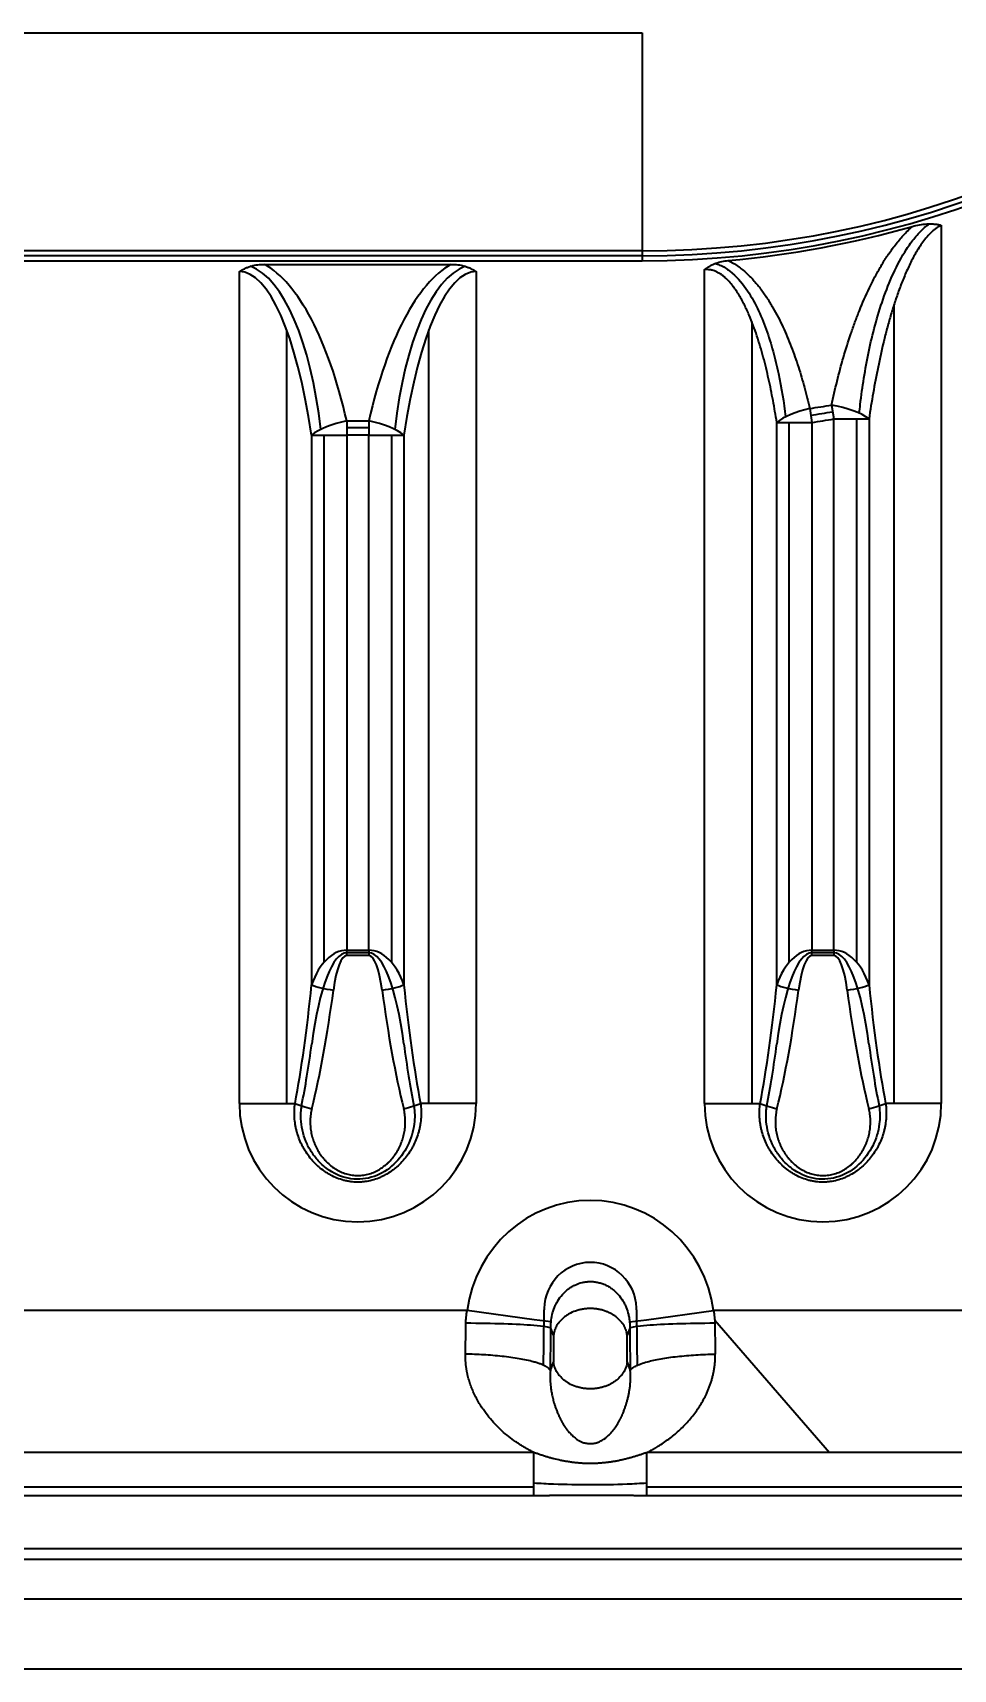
# Model space of a CAD drawing. Header units: millimetres. Extents: x 126 to 861, y 86 to 521.
# Drawn here: x 411.6 to 447.4, y 234.3 to 298 of the extents above; entities that cross this region are included whole.
import ezdxf

# ---------------------------------------------------------------- set-up
doc = ezdxf.new("R2010")
doc.units = ezdxf.units.MM
doc.layers.add('10', color=7, linetype='Continuous', true_color=0xffffff)

msp = doc.modelspace()

# ---------------------------------------------------------------- linework, layer by layer
at = {"layer": '10', "color": 7, "linetype": 'Continuous', "lineweight": 35}
for p, q in [((286.552, 297.995), (435.292, 297.995)), ((435.292, 297.995), (435.292, 289.507)), ((446.933, 290.5), (446.933, 256.318)), ((435.292, 289.507), (286.552, 289.507)), ((435.292, 289.315), (286.552, 289.315)), ((435.292, 289.507), (435.292, 289.119)), ((286.552, 289.119), (435.292, 289.119)), ((419.631, 256.318), (419.631, 288.697)), ((420.604, 288.98), (427.871, 288.98)), ((428.843, 288.697), (428.843, 256.318)), ((437.721, 256.318), (437.721, 288.773)), ((445.095, 256.318), (445.095, 287.414)), ((439.559, 286.756), (439.559, 256.318)), ((421.469, 286.428), (421.469, 256.318)), ((427.005, 256.318), (427.005, 286.428)), ((442.666, 283.504), (442.757, 282.962)), ((423.807, 282.886), (423.807, 282.336)), ((423.807, 282.886), (424.667, 282.886)), ((424.667, 282.886), (424.667, 282.336)), ((441.816, 283.369), (441.897, 282.825)), ((442.757, 262.281), (442.757, 282.962)), ((442.757, 282.962), (444.121, 282.962)), ((443.648, 261.802), (443.648, 282.962)), ((444.121, 282.962), (444.121, 260.937)), ((422.444, 260.937), (422.444, 282.336)), ((422.444, 282.336), (423.807, 282.336)), ((422.916, 282.336), (422.916, 261.802)), ((424.667, 282.62), (423.807, 282.62)), ((424.667, 282.336), (423.807, 282.336)), ((423.807, 282.336), (423.807, 262.281)), ((424.667, 282.336), (426.031, 282.336)), ((424.667, 262.281), (424.667, 282.336)), ((425.558, 261.802), (425.558, 282.336)), ((426.031, 282.336), (426.031, 260.937)), ((440.534, 260.937), (440.534, 282.825)), ((440.534, 282.825), (441.897, 282.825)), ((441.006, 282.825), (441.006, 261.802)), ((441.897, 282.825), (441.897, 262.281)), ((423.807, 262.073), (423.807, 262.281)), ((423.807, 262.281), (424.667, 262.281)), ((424.667, 262.176), (423.807, 262.176)), ((424.667, 262.073), (423.807, 262.073)), ((424.667, 262.281), (424.667, 262.073)), ((441.897, 262.073), (441.897, 262.281)), ((441.897, 262.281), (442.757, 262.281)), ((442.757, 262.176), (441.897, 262.176)), ((442.757, 262.073), (441.897, 262.073)), ((442.757, 262.281), (442.757, 262.073)), ((419.631, 256.318), (421.797, 256.318)), ((428.843, 256.318), (426.678, 256.318)), ((437.721, 256.318), (439.887, 256.318)), ((446.933, 256.318), (444.768, 256.318)), ((428.488, 248.251), (401.897, 248.251)), ((431.099, 247.899), (428.488, 248.251)), ((431.754, 247.811), (431.099, 247.899)), ((434.81, 247.811), (435.465, 247.899)), ((435.465, 247.899), (438.077, 248.251)), ((464.668, 248.251), (438.077, 248.251)), ((438.12, 247.88), (442.59, 242.727)), ((431.852, 247.291), (431.747, 247.574)), ((431.852, 247.291), (431.852, 246.25)), ((434.818, 247.574), (434.712, 247.291)), ((434.712, 246.25), (434.712, 247.291)), ((431.728, 245.916), (431.852, 246.25)), ((434.712, 246.25), (434.836, 245.916)), ((431.087, 241.374), (399.296, 241.374)), ((431.087, 241.048), (399.297, 241.048)), ((467.267, 241.374), (435.476, 241.374)), ((467.267, 241.048), (435.477, 241.048)), ((486.211, 238.98), (235.633, 238.98)), ((235.603, 238.581), (486.242, 238.581)), ((235.408, 237.038), (486.436, 237.038)), ((524.672, 234.292), (197.172, 234.292))]:
    msp.add_line(p, q, dxfattribs=at)
for centre, radius, start, end in [((435.292, 327.17), 37.663, 270, 360), ((435.292, 327.17), 38.051, 270, 360), ((435.292, 327.17), 37.855, 270, 0), ((435.292, 327.17), 38.19, 275.03696, 285.9854), ((435.292, 327.17), 44.284, 278.47186, 279.58444), ((435.292, 327.17), 44.55, 278.47186, 279.58444), ((435.292, 327.17), 44.834, 278.47186, 279.58444), ((424.237, 256.318), 4.606, 180, 0), ((442.327, 256.318), 4.606, 180, 0)]:
    msp.add_arc(centre, radius, start, end, dxfattribs=at)
for centre, major_axis, ratio, start_param, end_param in [((419.631, 275.167), (0, 13.53), 0.245123, 5.270873, 6.283185), ((419.631, 279.868), (0, 9.112), 0.36397, 5.011848, 6.153171), ((419.631, 275.717), (0, 13.53), 0.36397, 5.270873, 6.084403), ((428.843, 275.717), (0, 13.53), 0.36397, 0.198782, 1.012312), ((428.843, 279.868), (0, 9.112), 0.36397, 0.129997, 1.271337), ((428.843, 275.167), (0, 13.53), 0.245123, 0, 1.012312), ((442.757, 282.962), (-1.572, 0.34), 0.3202, 3.735196, 4.839618), ((423.807, 282.336), (1.568, 0.357), 0.334468, 1.494877, 2.544446), ((424.667, 282.336), (-1.568, 0.357), 0.334468, 3.738739, 4.788309), ((441.897, 282.825), (1.566, 0.365), 0.341034, 1.543185, 2.542741), ((423.807, 259.421), (0, 2.86), 0.562156, 0, 1.012312), ((423.807, 254.611), (0, 7.565), 0.212557, 0, 1.0102), ((423.807, 259.213), (0, 2.86), 0.212557, 0, 1.012312), ((424.667, 259.421), (0, 2.86), 0.562156, 5.270873, 6.283185), ((424.667, 254.611), (0, 7.565), 0.212557, 5.272986, 6.283185), ((424.667, 259.213), (0, 2.86), 0.212557, 5.270873, 6.283185), ((441.897, 259.421), (0, 2.86), 0.562156, 0, 1.012312), ((441.897, 254.611), (0, 7.565), 0.212557, 0, 1.0102), ((441.897, 259.213), (0, 2.86), 0.212557, 0, 1.012312), ((442.757, 259.421), (0, 2.86), 0.562156, 5.270873, 6.283185), ((442.757, 254.611), (0, 7.565), 0.212557, 5.272986, 6.283185), ((442.757, 259.213), (0, 2.86), 0.212557, 5.270873, 6.283185), ((419.631, 271.698), (0, 20.308), 0.163314, 3.853135, 4.153905), ((423.292, 260.937), (0.991, -0.132), 0.206179, 3.713857, 4.739766), ((419.631, 271.49), (0, 20.308), 0.212557, 3.853135, 4.153905), ((425.183, 260.937), (0.991, 0.132), 0.206179, 4.685012, 5.710921), ((428.843, 271.49), (0, 20.308), 0.212557, 2.129281, 2.430051), ((428.843, 271.698), (0, 20.308), 0.163314, 2.129281, 2.430051), ((437.721, 271.698), (0, 20.308), 0.163314, 3.853135, 4.153905), ((441.382, 260.937), (0.991, -0.132), 0.206179, 3.713857, 4.739766), ((437.721, 271.49), (0, 20.308), 0.212557, 3.853135, 4.153905), ((443.273, 260.937), (0.991, 0.132), 0.206179, 4.685012, 5.710921), ((446.933, 271.49), (0, 20.308), 0.212557, 2.129281, 2.430051), ((446.933, 271.698), (0, 20.308), 0.163314, 2.129281, 2.430051), ((419.631, 266.888), (0, 15.603), 0.212557, 3.959711, 4.154929), ((428.843, 266.888), (0, 15.603), 0.212557, 2.128256, 2.323474), ((437.721, 266.888), (0, 15.603), 0.212557, 3.959711, 4.154929), ((446.933, 266.888), (0, 15.603), 0.212557, 2.128256, 2.323474), ((422.45, 256.318), (0.971, -0.239), 0.202118, 4.025648, 4.762175), ((426.025, 256.318), (0.971, 0.239), 0.202118, 4.662603, 5.39913), ((440.54, 256.318), (0.971, -0.239), 0.202118, 4.025648, 4.762175), ((444.115, 256.318), (0.971, 0.239), 0.202118, 4.662603, 5.39913), ((433.282, 247.57), (0, 4.971), 0.973661, 4.849833, 7.716538), ((433.282, 248.282), (0, 1.848), 0.973661, 4.75457, 7.824901), ((430.718, 248.251), (0, 8.744), 0.087489, 4.466693, 4.715579), ((435.846, 248.251), (0, 8.743), 0.087489, 1.567479, 1.81651), ((427.387, 248.251), (0, 8.743), 0.120697, 4.517607, 4.656267), ((428.441, 247.574), (-3.319, 0.016), 0.056092, 3.793138, 4.712665), ((428.441, 247.574), (-3.319, 0.016), 0.056093, 3.228997, 3.793138), ((430.693, 248.251), (0, 12.062), 0.087489, 4.517595, 4.656266), ((438.124, 247.574), (3.319, 0.016), 0.056093, 2.490047, 3.054188), ((435.871, 248.251), (0, 12.062), 0.087489, 1.626919, 1.765581), ((438.124, 247.574), (3.319, 0.016), 0.056092, 1.570521, 2.490047), ((439.178, 248.251), (0, 8.744), 0.120697, 1.626919, 1.765579)]:
    msp.add_ellipse(centre, major_axis=major_axis, ratio=ratio, start_param=start_param, end_param=end_param, dxfattribs=at)
for points, degree, knots in [([(443.745, 283.181), (443.756, 283.293), (443.768, 283.405), (443.86, 284.211), (443.968, 284.9), (444.257, 286.271), (444.436, 286.952), (444.788, 287.963), (444.919, 288.297), (445.218, 288.95), (445.387, 289.271), (445.682, 289.726), (445.787, 289.873), (446.018, 290.155), (446.145, 290.291), (446.343, 290.464), (446.404, 290.512), (446.468, 290.558)], 3, [0, 0, 0, 0, 0.042947, 0.042947, 0.308449, 0.308449, 0.573952, 0.573952, 0.706703, 0.706703, 0.839455, 0.839455, 0.90583, 0.90583, 0.972206, 0.972206, 1, 1, 1, 1]), ([(446.933, 290.5), (446.893, 290.481), (446.854, 290.46), (446.778, 290.413), (446.741, 290.388), (446.671, 290.335), (446.637, 290.307), (446.572, 290.25), (446.54, 290.221), (446.448, 290.129), (446.39, 290.065), (446.28, 289.933), (446.228, 289.864), (446.128, 289.723), (446.08, 289.65), (445.988, 289.503), (445.944, 289.429), (445.817, 289.203), (445.739, 289.049), (445.629, 288.816), (445.593, 288.737), (445.524, 288.579), (445.491, 288.5), (445.393, 288.261), (445.332, 288.101), (445.216, 287.779), (445.161, 287.617), (445.055, 287.292), (445.005, 287.129), (444.909, 286.801), (444.863, 286.636), (444.776, 286.306), (444.733, 286.14), (444.612, 285.642), (444.539, 285.309), (444.402, 284.641), (444.339, 284.307), (444.223, 283.635), (444.17, 283.299), (444.121, 282.962)], 3, [0, 0, 0, 0, 0.015625, 0.015625, 0.03125, 0.03125, 0.046875, 0.046875, 0.0625, 0.0625, 0.09375, 0.09375, 0.125, 0.125, 0.15625, 0.15625, 0.1875, 0.1875, 0.25, 0.25, 0.28125, 0.28125, 0.3125, 0.3125, 0.375, 0.375, 0.4375, 0.4375, 0.5, 0.5, 0.5625, 0.5625, 0.625, 0.625, 0.75, 0.75, 0.875, 0.875, 1, 1, 1, 1]), ([(445.809, 290.457), (445.901, 290.483), (445.993, 290.505), (446.179, 290.538), (446.273, 290.549), (446.414, 290.557), (446.461, 290.558), (446.532, 290.557), (446.556, 290.556), (446.604, 290.554), (446.628, 290.552), (446.699, 290.546), (446.747, 290.54), (446.817, 290.527), (446.852, 290.52), (446.893, 290.511), (446.91, 290.506), (446.922, 290.503), (446.928, 290.502), (446.933, 290.5)], 3, [0, 0, 0, 0, 0.25, 0.25, 0.5, 0.5, 0.625, 0.625, 0.6875, 0.6875, 0.75, 0.75, 0.875, 0.875, 0.9375, 0.96875, 0.984375, 0.984375, 1, 1, 1, 1]), ([(442.666, 283.504), (442.731, 283.816), (442.802, 284.126), (442.956, 284.744), (443.038, 285.052), (443.216, 285.664), (443.311, 285.969), (443.466, 286.424), (443.519, 286.575), (443.603, 286.801), (443.631, 286.876), (443.688, 287.026), (443.718, 287.101), (443.867, 287.474), (443.995, 287.769), (444.204, 288.204), (444.277, 288.348), (444.428, 288.634), (444.507, 288.775), (444.631, 288.985), (444.673, 289.055), (444.738, 289.158), (444.76, 289.193), (444.804, 289.261), (444.827, 289.296), (444.94, 289.466), (445.036, 289.599), (445.236, 289.859), (445.341, 289.986), (445.509, 290.169), (445.567, 290.229), (445.685, 290.345), (445.746, 290.402), (445.809, 290.457)], 3, [0, 0, 0, 0, 0.125, 0.125, 0.25, 0.25, 0.375, 0.375, 0.4375, 0.4375, 0.46875, 0.46875, 0.5, 0.5, 0.625, 0.625, 0.6875, 0.6875, 0.75, 0.75, 0.78125, 0.78125, 0.796875, 0.796875, 0.8125, 0.8125, 0.875, 0.875, 0.9375, 0.9375, 0.96875, 0.96875, 1, 1, 1, 1]), ([(419.631, 288.697), (419.635, 288.7), (419.64, 288.703), (419.649, 288.709), (419.662, 288.718), (419.694, 288.738), (419.758, 288.777), (419.835, 288.817), (419.894, 288.843), (419.934, 288.859), (419.954, 288.867), (420.015, 288.889), (420.056, 288.902), (420.179, 288.937), (420.263, 288.953), (420.432, 288.975), (420.517, 288.98), (420.604, 288.98)], 3, [0, 0, 0, 0, 0.015625, 0.015625, 0.03125, 0.0625, 0.125, 0.25, 0.3125, 0.3125, 0.375, 0.375, 0.5, 0.5, 0.75, 0.75, 1, 1, 1, 1]), ([(427.871, 288.98), (427.957, 288.98), (428.043, 288.975), (428.212, 288.953), (428.296, 288.937), (428.42, 288.902), (428.461, 288.889), (428.542, 288.859), (428.621, 288.826), (428.716, 288.777), (428.781, 288.738), (428.812, 288.718), (428.826, 288.709), (428.835, 288.703), (428.839, 288.7), (428.843, 288.697)], 3, [0, 0, 0, 0, 0.25, 0.25, 0.5, 0.5, 0.625, 0.625, 0.75, 0.875, 0.9375, 0.96875, 0.984375, 0.984375, 1, 1, 1, 1]), ([(437.721, 288.773), (437.725, 288.777), (437.729, 288.78), (437.738, 288.786), (437.75, 288.796), (437.78, 288.818), (437.84, 288.86), (437.929, 288.915), (438.004, 288.953), (438.081, 288.989), (438.119, 289.005), (438.237, 289.049), (438.316, 289.072), (438.479, 289.108), (438.561, 289.12), (438.645, 289.128)], 3, [0, 0, 0, 0, 0.015625, 0.015625, 0.03125, 0.0625, 0.125, 0.25, 0.375, 0.375, 0.5, 0.5, 0.75, 0.75, 1, 1, 1, 1]), ([(440.534, 282.825), (440.489, 283.11), (440.44, 283.395), (440.335, 283.961), (440.277, 284.244), (440.152, 284.806), (440.084, 285.086), (439.972, 285.504), (439.933, 285.643), (439.85, 285.919), (439.807, 286.057), (439.716, 286.331), (439.669, 286.467), (439.567, 286.738), (439.514, 286.872), (439.429, 287.072), (439.4, 287.138), (439.339, 287.269), (439.308, 287.335), (439.211, 287.529), (439.142, 287.656), (439.03, 287.842), (438.991, 287.903), (438.93, 287.993), (438.909, 288.023), (438.866, 288.082), (438.845, 288.111), (438.778, 288.197), (438.732, 288.253), (438.634, 288.36), (438.583, 288.411), (438.501, 288.484), (438.473, 288.507), (438.415, 288.553), (438.385, 288.574), (438.292, 288.636), (438.228, 288.672), (438.125, 288.716), (438.09, 288.729), (438.036, 288.745), (438.018, 288.75), (437.981, 288.758), (437.963, 288.762), (437.871, 288.777), (437.796, 288.78), (437.721, 288.773)], 3, [0, 0, 0, 0, 0.125, 0.125, 0.25, 0.25, 0.375, 0.375, 0.4375, 0.4375, 0.5, 0.5, 0.5625, 0.5625, 0.625, 0.625, 0.65625, 0.65625, 0.6875, 0.6875, 0.75, 0.75, 0.78125, 0.78125, 0.796875, 0.796875, 0.8125, 0.8125, 0.84375, 0.84375, 0.875, 0.875, 0.890625, 0.890625, 0.90625, 0.90625, 0.9375, 0.9375, 0.953125, 0.953125, 0.960938, 0.960938, 0.96875, 0.96875, 1, 1, 1, 1]), ([(438.141, 289.013), (438.199, 288.997), (438.256, 288.977), (438.457, 288.893), (438.59, 288.811), (438.959, 288.524), (439.156, 288.292), (439.505, 287.794), (439.65, 287.533), (439.908, 286.998), (440.02, 286.723), (440.221, 286.164), (440.31, 285.879), (440.468, 285.307), (440.537, 285.019), (440.717, 284.171), (440.807, 283.608), (440.874, 283.042)], 3, [0, 0, 0, 0, 0.024952, 0.024952, 0.090437, 0.090437, 0.221408, 0.221408, 0.352378, 0.352378, 0.483348, 0.483348, 0.614318, 0.614318, 0.745289, 0.745289, 1, 1, 1, 1]), ([(438.645, 289.128), (438.679, 289.112), (438.711, 289.095), (438.776, 289.061), (438.808, 289.043), (438.901, 288.988), (438.962, 288.948), (439.138, 288.825), (439.249, 288.734), (439.381, 288.613), (439.408, 288.588), (439.459, 288.538), (439.535, 288.462), (439.608, 288.384), (439.749, 288.224), (439.838, 288.114), (439.966, 287.944), (440.007, 287.887), (440.088, 287.771), (440.127, 287.712), (440.243, 287.535), (440.316, 287.414), (440.456, 287.17), (440.523, 287.047), (440.651, 286.797), (440.712, 286.671), (440.83, 286.417), (440.887, 286.288), (440.995, 286.03), (441.047, 285.9), (441.197, 285.509), (441.289, 285.246), (441.46, 284.716), (441.539, 284.449), (441.685, 283.912), (441.753, 283.641), (441.816, 283.369)], 3, [0, 0, 0, 0, 0.015625, 0.015625, 0.03125, 0.03125, 0.0625, 0.0625, 0.125, 0.125, 0.140625, 0.140625, 0.15625, 0.1875, 0.1875, 0.25, 0.25, 0.28125, 0.28125, 0.3125, 0.3125, 0.375, 0.375, 0.4375, 0.4375, 0.5, 0.5, 0.5625, 0.5625, 0.625, 0.625, 0.75, 0.75, 0.875, 0.875, 1, 1, 1, 1]), ([(426.678, 256.318), (426.69, 256.226), (426.698, 256.135), (426.705, 255.952), (426.702, 255.77), (426.682, 255.589), (426.66, 255.453), (426.651, 255.408), (426.632, 255.318), (426.621, 255.273), (426.586, 255.14), (426.53, 254.966), (426.458, 254.799), (426.398, 254.676), (426.366, 254.615), (426.332, 254.554), (426.309, 254.515), (426.297, 254.495), (426.237, 254.397), (426.133, 254.245), (426.016, 254.106), (425.891, 253.972), (425.825, 253.909), (425.721, 253.818), (425.685, 253.788), (425.612, 253.731), (425.575, 253.704), (425.462, 253.624), (425.384, 253.576), (425.263, 253.51), (425.222, 253.489), (425.159, 253.459), (425.138, 253.45), (425.096, 253.431), (425.074, 253.422), (424.967, 253.379), (424.792, 253.321), (424.611, 253.284), (424.474, 253.266), (424.428, 253.261), (424.358, 253.257), (424.335, 253.256), (424.288, 253.254), (424.265, 253.253), (424.149, 253.253), (424.057, 253.259), (423.92, 253.277), (423.851, 253.288), (423.783, 253.302), (423.738, 253.312), (423.715, 253.318), (423.603, 253.347), (423.515, 253.376), (423.343, 253.445), (423.26, 253.484), (423.158, 253.539), (423.137, 253.55), (423.097, 253.574), (423.038, 253.609), (422.98, 253.647), (422.866, 253.726), (422.794, 253.783), (422.689, 253.873), (422.655, 253.905), (422.589, 253.969), (422.556, 254.002), (422.462, 254.103), (422.402, 254.173), (422.291, 254.318), (422.239, 254.394), (422.179, 254.492), (422.167, 254.511), (422.144, 254.551), (422.132, 254.571), (422.099, 254.632), (422.078, 254.673), (422.017, 254.796), (421.945, 254.964), (421.889, 255.138), (421.854, 255.271), (421.843, 255.315), (421.824, 255.405), (421.815, 255.451), (421.793, 255.587), (421.772, 255.769), (421.77, 255.952), (421.776, 256.134), (421.784, 256.226), (421.797, 256.318)], 3, [0, 0, 0, 0, 0.03125, 0.03125, 0.0625, 0.09375, 0.09375, 0.109375, 0.109375, 0.125, 0.125, 0.15625, 0.1875, 0.1875, 0.203125, 0.210938, 0.210938, 0.21875, 0.21875, 0.25, 0.28125, 0.28125, 0.3125, 0.3125, 0.328125, 0.328125, 0.34375, 0.34375, 0.375, 0.375, 0.390625, 0.390625, 0.398438, 0.398438, 0.40625, 0.40625, 0.4375, 0.46875, 0.46875, 0.484375, 0.484375, 0.492188, 0.492188, 0.5, 0.5, 0.53125, 0.53125, 0.546875, 0.554688, 0.554688, 0.5625, 0.5625, 0.59375, 0.59375, 0.625, 0.625, 0.632813, 0.632813, 0.640625, 0.65625, 0.65625, 0.6875, 0.6875, 0.703125, 0.703125, 0.71875, 0.71875, 0.75, 0.75, 0.78125, 0.78125, 0.789063, 0.789063, 0.796875, 0.796875, 0.8125, 0.8125, 0.84375, 0.875, 0.875, 0.890625, 0.890625, 0.90625, 0.90625, 0.9375, 0.96875, 0.96875, 1, 1, 1, 1]), ([(426.421, 256.221), (426.457, 255.99), (426.46, 255.752), (426.394, 255.22), (426.308, 254.936), (426.038, 254.396), (425.861, 254.156), (425.416, 253.74), (425.161, 253.578), (424.726, 253.425), (424.579, 253.392), (424.277, 253.361), (424.121, 253.364), (423.668, 253.429), (423.378, 253.548), (423, 253.802), (422.882, 253.9), (422.668, 254.114), (422.572, 254.23), (422.4, 254.479), (422.326, 254.61), (422.201, 254.881), (422.15, 255.024), (422.073, 255.314), (422.047, 255.46), (422.021, 255.757), (422.021, 255.908), (422.039, 256.112), (422.045, 256.167), (422.054, 256.221)], 3, [0, 0, 0, 0, 0.087211, 0.087211, 0.19873, 0.19873, 0.310248, 0.310248, 0.421766, 0.421766, 0.477526, 0.477526, 0.533285, 0.533285, 0.644803, 0.644803, 0.700562, 0.700562, 0.756321, 0.756321, 0.812081, 0.812081, 0.86784, 0.86784, 0.923599, 0.923599, 0.979358, 0.979358, 1, 1, 1, 1]), ([(422.45, 256.11), (422.432, 256.037), (422.418, 255.963), (422.398, 255.816), (422.385, 255.668), (422.388, 255.519), (422.396, 255.407), (422.399, 255.37), (422.408, 255.296), (422.414, 255.259), (422.432, 255.149), (422.465, 255.005), (422.511, 254.863), (422.552, 254.759), (422.566, 254.724), (422.597, 254.655), (422.613, 254.621), (422.664, 254.521), (422.701, 254.456), (422.782, 254.331), (422.825, 254.27), (422.896, 254.182), (422.921, 254.153), (422.971, 254.096), (422.997, 254.069), (423.077, 253.989), (423.133, 253.939), (423.221, 253.868), (423.251, 253.846), (423.314, 253.802), (423.345, 253.781), (423.443, 253.721), (423.51, 253.686), (423.648, 253.623), (423.719, 253.597), (423.829, 253.564), (423.866, 253.555), (423.941, 253.539), (423.978, 253.532), (424.09, 253.516), (424.166, 253.51), (424.261, 253.51), (424.28, 253.511), (424.319, 253.512), (424.338, 253.514), (424.395, 253.518), (424.433, 253.522), (424.546, 253.539), (424.619, 253.556), (424.763, 253.6), (424.834, 253.626), (424.921, 253.666), (424.938, 253.674), (424.972, 253.691), (425.023, 253.717), (425.072, 253.746), (425.168, 253.805), (425.229, 253.849), (425.317, 253.919), (425.36, 253.956), (425.402, 253.995), (425.429, 254.021), (425.443, 254.034), (425.509, 254.101), (425.559, 254.157), (425.652, 254.274), (425.695, 254.334), (425.775, 254.46), (425.812, 254.524), (425.854, 254.608), (425.863, 254.625), (425.879, 254.658), (425.887, 254.676), (425.909, 254.727), (425.924, 254.762), (425.964, 254.866), (426.01, 255.007), (426.042, 255.151), (426.061, 255.261), (426.066, 255.298), (426.075, 255.372), (426.079, 255.41), (426.086, 255.521), (426.089, 255.67), (426.077, 255.817), (426.057, 255.964), (426.043, 256.037), (426.025, 256.11)], 3, [0, 0, 0, 0, 0.03125, 0.03125, 0.0625, 0.09375, 0.09375, 0.109375, 0.109375, 0.125, 0.125, 0.15625, 0.1875, 0.1875, 0.203125, 0.203125, 0.21875, 0.21875, 0.25, 0.25, 0.28125, 0.28125, 0.296875, 0.296875, 0.3125, 0.3125, 0.34375, 0.34375, 0.359375, 0.359375, 0.375, 0.375, 0.40625, 0.40625, 0.4375, 0.4375, 0.453125, 0.453125, 0.46875, 0.46875, 0.5, 0.5, 0.507813, 0.507813, 0.515625, 0.515625, 0.53125, 0.53125, 0.5625, 0.5625, 0.59375, 0.59375, 0.601563, 0.601563, 0.609375, 0.625, 0.625, 0.65625, 0.65625, 0.671875, 0.679688, 0.679688, 0.6875, 0.6875, 0.71875, 0.71875, 0.75, 0.75, 0.78125, 0.78125, 0.789063, 0.789063, 0.796875, 0.796875, 0.8125, 0.8125, 0.84375, 0.875, 0.875, 0.890625, 0.890625, 0.90625, 0.90625, 0.9375, 0.96875, 0.96875, 1, 1, 1, 1]), ([(444.768, 256.318), (444.78, 256.226), (444.788, 256.135), (444.795, 255.952), (444.792, 255.77), (444.772, 255.589), (444.75, 255.453), (444.741, 255.408), (444.722, 255.318), (444.711, 255.273), (444.676, 255.14), (444.62, 254.966), (444.548, 254.799), (444.488, 254.676), (444.456, 254.615), (444.422, 254.554), (444.399, 254.515), (444.387, 254.495), (444.327, 254.397), (444.223, 254.245), (444.106, 254.106), (443.981, 253.972), (443.915, 253.909), (443.811, 253.818), (443.775, 253.788), (443.702, 253.731), (443.665, 253.704), (443.552, 253.624), (443.474, 253.576), (443.353, 253.51), (443.312, 253.489), (443.249, 253.459), (443.228, 253.45), (443.186, 253.431), (443.164, 253.422), (443.057, 253.379), (442.882, 253.321), (442.701, 253.284), (442.564, 253.266), (442.518, 253.261), (442.448, 253.257), (442.425, 253.256), (442.378, 253.254), (442.355, 253.253), (442.239, 253.253), (442.147, 253.259), (442.01, 253.277), (441.941, 253.288), (441.873, 253.302), (441.828, 253.312), (441.805, 253.318), (441.693, 253.347), (441.605, 253.376), (441.433, 253.445), (441.35, 253.484), (441.248, 253.539), (441.227, 253.55), (441.187, 253.574), (441.128, 253.609), (441.07, 253.647), (440.956, 253.726), (440.884, 253.783), (440.779, 253.873), (440.745, 253.905), (440.679, 253.969), (440.646, 254.002), (440.552, 254.103), (440.492, 254.173), (440.381, 254.318), (440.329, 254.394), (440.269, 254.492), (440.257, 254.511), (440.234, 254.551), (440.222, 254.571), (440.189, 254.632), (440.168, 254.673), (440.107, 254.796), (440.035, 254.964), (439.979, 255.138), (439.944, 255.271), (439.933, 255.315), (439.914, 255.405), (439.905, 255.451), (439.883, 255.587), (439.862, 255.769), (439.86, 255.952), (439.866, 256.134), (439.874, 256.226), (439.887, 256.318)], 3, [0, 0, 0, 0, 0.03125, 0.03125, 0.0625, 0.09375, 0.09375, 0.109375, 0.109375, 0.125, 0.125, 0.15625, 0.1875, 0.1875, 0.203125, 0.210937, 0.210937, 0.21875, 0.21875, 0.25, 0.28125, 0.28125, 0.3125, 0.3125, 0.328125, 0.328125, 0.34375, 0.34375, 0.375, 0.375, 0.390625, 0.390625, 0.398437, 0.398437, 0.40625, 0.40625, 0.4375, 0.46875, 0.46875, 0.484375, 0.484375, 0.492187, 0.492187, 0.5, 0.5, 0.53125, 0.53125, 0.546875, 0.554687, 0.554687, 0.5625, 0.5625, 0.59375, 0.59375, 0.625, 0.625, 0.632812, 0.632812, 0.640625, 0.65625, 0.65625, 0.6875, 0.6875, 0.703125, 0.703125, 0.71875, 0.71875, 0.75, 0.75, 0.78125, 0.78125, 0.789062, 0.789062, 0.796875, 0.796875, 0.8125, 0.8125, 0.84375, 0.875, 0.875, 0.890625, 0.890625, 0.90625, 0.90625, 0.9375, 0.96875, 0.96875, 1, 1, 1, 1]), ([(444.511, 256.221), (444.547, 255.99), (444.55, 255.752), (444.484, 255.22), (444.398, 254.936), (444.128, 254.396), (443.951, 254.156), (443.506, 253.74), (443.251, 253.578), (442.816, 253.425), (442.669, 253.392), (442.367, 253.361), (442.211, 253.364), (441.758, 253.429), (441.468, 253.548), (441.09, 253.802), (440.972, 253.9), (440.758, 254.114), (440.662, 254.23), (440.49, 254.479), (440.416, 254.61), (440.291, 254.881), (440.24, 255.024), (440.163, 255.314), (440.137, 255.46), (440.111, 255.757), (440.111, 255.908), (440.129, 256.112), (440.135, 256.167), (440.144, 256.221)], 3, [0, 0, 0, 0, 0.087211, 0.087211, 0.19873, 0.19873, 0.310248, 0.310248, 0.421766, 0.421766, 0.477526, 0.477526, 0.533285, 0.533285, 0.644803, 0.644803, 0.700562, 0.700562, 0.756321, 0.756321, 0.812081, 0.812081, 0.86784, 0.86784, 0.923599, 0.923599, 0.979358, 0.979358, 1, 1, 1, 1]), ([(440.54, 256.11), (440.522, 256.037), (440.508, 255.963), (440.488, 255.816), (440.475, 255.668), (440.478, 255.519), (440.486, 255.407), (440.489, 255.37), (440.498, 255.296), (440.504, 255.259), (440.522, 255.149), (440.555, 255.005), (440.601, 254.863), (440.642, 254.759), (440.656, 254.724), (440.687, 254.655), (440.703, 254.621), (440.754, 254.521), (440.791, 254.456), (440.872, 254.331), (440.915, 254.27), (440.986, 254.182), (441.011, 254.153), (441.061, 254.096), (441.087, 254.069), (441.167, 253.989), (441.223, 253.939), (441.311, 253.868), (441.341, 253.846), (441.404, 253.802), (441.435, 253.781), (441.533, 253.721), (441.6, 253.686), (441.738, 253.623), (441.809, 253.597), (441.919, 253.564), (441.956, 253.555), (442.031, 253.539), (442.068, 253.532), (442.18, 253.516), (442.256, 253.51), (442.351, 253.51), (442.37, 253.511), (442.409, 253.512), (442.428, 253.514), (442.485, 253.518), (442.523, 253.522), (442.636, 253.539), (442.709, 253.556), (442.853, 253.6), (442.924, 253.626), (443.011, 253.666), (443.028, 253.674), (443.062, 253.691), (443.113, 253.717), (443.162, 253.746), (443.258, 253.805), (443.319, 253.849), (443.407, 253.919), (443.45, 253.956), (443.492, 253.995), (443.519, 254.021), (443.533, 254.034), (443.599, 254.101), (443.649, 254.157), (443.742, 254.274), (443.785, 254.334), (443.865, 254.46), (443.902, 254.524), (443.944, 254.608), (443.953, 254.625), (443.969, 254.658), (443.977, 254.676), (443.999, 254.727), (444.014, 254.762), (444.054, 254.866), (444.1, 255.007), (444.132, 255.151), (444.151, 255.261), (444.156, 255.298), (444.165, 255.372), (444.169, 255.41), (444.176, 255.521), (444.179, 255.67), (444.167, 255.817), (444.147, 255.964), (444.133, 256.037), (444.115, 256.11)], 3, [0, 0, 0, 0, 0.03125, 0.03125, 0.0625, 0.09375, 0.09375, 0.109375, 0.109375, 0.125, 0.125, 0.15625, 0.1875, 0.1875, 0.203125, 0.203125, 0.21875, 0.21875, 0.25, 0.25, 0.28125, 0.28125, 0.296875, 0.296875, 0.3125, 0.3125, 0.34375, 0.34375, 0.359375, 0.359375, 0.375, 0.375, 0.40625, 0.40625, 0.4375, 0.4375, 0.453125, 0.453125, 0.46875, 0.46875, 0.5, 0.5, 0.507812, 0.507812, 0.515625, 0.515625, 0.53125, 0.53125, 0.5625, 0.5625, 0.59375, 0.59375, 0.601562, 0.601562, 0.609375, 0.625, 0.625, 0.65625, 0.65625, 0.671875, 0.679687, 0.679687, 0.6875, 0.6875, 0.71875, 0.71875, 0.75, 0.75, 0.78125, 0.78125, 0.789062, 0.789062, 0.796875, 0.796875, 0.8125, 0.8125, 0.84375, 0.875, 0.875, 0.890625, 0.890625, 0.90625, 0.90625, 0.9375, 0.96875, 0.96875, 1, 1, 1, 1]), ([(431.754, 247.811), (431.762, 247.907), (431.777, 248.003), (431.821, 248.19), (431.85, 248.282), (431.896, 248.395), (431.906, 248.418), (431.926, 248.463), (431.937, 248.485), (431.97, 248.551), (431.994, 248.594), (432.07, 248.72), (432.129, 248.8), (432.212, 248.894), (432.229, 248.912), (432.264, 248.949), (432.282, 248.966), (432.337, 249.018), (432.376, 249.051), (432.456, 249.113), (432.498, 249.142), (432.563, 249.183), (432.585, 249.196), (432.63, 249.221), (432.653, 249.232), (432.77, 249.289), (432.867, 249.324), (433.018, 249.359), (433.069, 249.369), (433.134, 249.376), (433.147, 249.378), (433.174, 249.38), (433.213, 249.383), (433.252, 249.384), (433.33, 249.384), (433.382, 249.382), (433.46, 249.373), (433.486, 249.369), (433.537, 249.361), (433.563, 249.355), (433.64, 249.338), (433.69, 249.323), (433.788, 249.289), (433.835, 249.269), (433.905, 249.236), (433.928, 249.224), (433.973, 249.199), (433.996, 249.186), (434.062, 249.146), (434.104, 249.117), (434.184, 249.055), (434.223, 249.022), (434.278, 248.97), (434.296, 248.953), (434.332, 248.916), (434.349, 248.898), (434.432, 248.804), (434.491, 248.724), (434.569, 248.597), (434.593, 248.554), (434.638, 248.466), (434.658, 248.421), (434.713, 248.285), (434.742, 248.193), (434.776, 248.051), (434.785, 248.003), (434.801, 247.907), (434.806, 247.859), (434.81, 247.811)], 3, [0, 0, 0, 0, 0.0625, 0.0625, 0.125, 0.125, 0.140625, 0.140625, 0.15625, 0.15625, 0.1875, 0.1875, 0.25, 0.25, 0.265625, 0.265625, 0.28125, 0.28125, 0.3125, 0.3125, 0.34375, 0.34375, 0.359375, 0.359375, 0.375, 0.375, 0.4375, 0.4375, 0.46875, 0.46875, 0.476563, 0.476563, 0.484375, 0.5, 0.5, 0.53125, 0.53125, 0.546875, 0.546875, 0.5625, 0.5625, 0.59375, 0.59375, 0.625, 0.625, 0.640625, 0.640625, 0.65625, 0.65625, 0.6875, 0.6875, 0.71875, 0.71875, 0.734375, 0.734375, 0.75, 0.75, 0.8125, 0.8125, 0.84375, 0.84375, 0.875, 0.875, 0.9375, 0.9375, 0.96875, 0.96875, 1, 1, 1, 1]), ([(428.441, 247.76), (428.441, 247.843), (428.445, 247.925), (428.461, 248.088), (428.473, 248.17), (428.488, 248.251)], 3, [0, 0, 0, 0, 0.5, 0.5, 1, 1, 1, 1]), ([(434.712, 247.291), (434.711, 247.298), (434.71, 247.306), (434.708, 247.322), (434.705, 247.345), (434.694, 247.4), (434.682, 247.446), (434.652, 247.538), (434.626, 247.598), (434.576, 247.687), (434.557, 247.717), (434.517, 247.774), (434.495, 247.802), (434.425, 247.885), (434.372, 247.938), (434.295, 248), (434.28, 248.013), (434.247, 248.037), (434.23, 248.049), (434.179, 248.084), (434.143, 248.106), (434.069, 248.147), (434.03, 248.167), (433.968, 248.195), (433.948, 248.203), (433.905, 248.22), (433.883, 248.229), (433.817, 248.252), (433.772, 248.266), (433.679, 248.29), (433.631, 248.3), (433.57, 248.31), (433.558, 248.312), (433.533, 248.316), (433.521, 248.318), (433.484, 248.322), (433.459, 248.325), (433.384, 248.331), (433.284, 248.336), (433.183, 248.331), (433.12, 248.326), (433.108, 248.325), (433.082, 248.322), (433.045, 248.318), (433.008, 248.313), (432.935, 248.3), (432.888, 248.29), (432.818, 248.272), (432.795, 248.266), (432.749, 248.252), (432.726, 248.244), (432.616, 248.206), (432.535, 248.169), (432.44, 248.116), (432.422, 248.106), (432.386, 248.083), (432.368, 248.072), (432.317, 248.037), (432.285, 248.013), (432.194, 247.939), (432.14, 247.886), (432.081, 247.816), (432.069, 247.802), (432.047, 247.774), (432.016, 247.731), (431.989, 247.687), (431.939, 247.599), (431.913, 247.539), (431.888, 247.462), (431.883, 247.447), (431.875, 247.416), (431.871, 247.4), (431.864, 247.369), (431.86, 247.345), (431.856, 247.322), (431.854, 247.306), (431.853, 247.298), (431.852, 247.291)], 3, [0, 0, 0, 0, 0.007813, 0.007813, 0.015625, 0.03125, 0.0625, 0.0625, 0.125, 0.125, 0.15625, 0.15625, 0.1875, 0.1875, 0.25, 0.25, 0.265625, 0.265625, 0.28125, 0.28125, 0.3125, 0.3125, 0.34375, 0.34375, 0.359375, 0.359375, 0.375, 0.375, 0.40625, 0.40625, 0.4375, 0.4375, 0.445313, 0.445313, 0.453125, 0.453125, 0.46875, 0.46875, 0.5, 0.53125, 0.53125, 0.539063, 0.539063, 0.546875, 0.5625, 0.5625, 0.59375, 0.59375, 0.609375, 0.609375, 0.625, 0.625, 0.6875, 0.6875, 0.703125, 0.703125, 0.71875, 0.71875, 0.75, 0.75, 0.8125, 0.8125, 0.828125, 0.828125, 0.84375, 0.875, 0.875, 0.9375, 0.9375, 0.953125, 0.953125, 0.96875, 0.96875, 0.984375, 0.992188, 0.992188, 1, 1, 1, 1]), ([(434.81, 247.811), (434.814, 247.772), (434.816, 247.733), (434.819, 247.654), (434.819, 247.614), (434.818, 247.574)], 3, [0, 0, 0, 0, 0.5, 0.5, 1, 1, 1, 1]), ([(438.077, 248.251), (438.092, 248.17), (438.103, 248.088), (438.119, 247.925), (438.123, 247.843), (438.124, 247.76)], 3, [0, 0, 0, 0, 0.5, 0.5, 1, 1, 1, 1]), ([(431.062, 246.262), (430.982, 246.283), (430.896, 246.304), (430.712, 246.344), (430.615, 246.363), (430.41, 246.398), (430.302, 246.415), (430.08, 246.446), (429.966, 246.46), (429.733, 246.485), (429.614, 246.496), (429.374, 246.516), (429.254, 246.525), (429.013, 246.539), (428.893, 246.545), (428.656, 246.553), (428.539, 246.556), (428.424, 246.558)], 3, [0, 0, 0, 0, 0.125, 0.125, 0.25, 0.25, 0.375, 0.375, 0.5, 0.5, 0.625, 0.625, 0.75, 0.75, 0.875, 0.875, 1, 1, 1, 1]), ([(431.088, 242.728), (431.068, 242.738), (431.027, 242.759), (430.967, 242.79), (430.907, 242.822), (430.846, 242.855), (430.786, 242.89), (430.726, 242.925), (430.666, 242.961), (430.605, 242.998), (430.544, 243.037), (430.486, 243.074), (430.431, 243.11), (430.303, 243.198), (430.104, 243.346), (429.837, 243.574), (429.579, 243.826), (429.337, 244.102), (429.144, 244.36), (428.992, 244.591), (428.877, 244.788), (428.775, 244.986), (428.686, 245.186), (428.611, 245.388), (428.547, 245.593), (428.511, 245.741), (428.493, 245.83), (428.487, 245.86), (428.481, 245.889), (428.476, 245.918), (428.471, 245.947), (428.466, 245.976), (428.462, 246.005), (428.458, 246.034), (428.454, 246.063), (428.45, 246.092), (428.446, 246.122), (428.443, 246.151), (428.44, 246.18), (428.437, 246.209), (428.435, 246.238), (428.433, 246.267), (428.431, 246.296), (428.429, 246.325), (428.427, 246.355), (428.426, 246.384), (428.425, 246.413), (428.425, 246.442), (428.424, 246.471), (428.424, 246.5), (428.424, 246.529), (428.424, 246.549), (428.424, 246.558)], 3, [0, 0, 0, 0, 0.013728, 0.027559, 0.041495, 0.055537, 0.069688, 0.083949, 0.098323, 0.11281, 0.128089, 0.142423, 0.155814, 0.168264, 0.238231, 0.309837, 0.386503, 0.462361, 0.537721, 0.585819, 0.632482, 0.677808, 0.721728, 0.765039, 0.807868, 0.850344, 0.856235, 0.862112, 0.867975, 0.873826, 0.879663, 0.885489, 0.891302, 0.897104, 0.902894, 0.908674, 0.914443, 0.920202, 0.925952, 0.931692, 0.937424, 0.943146, 0.948861, 0.954569, 0.960269, 0.965962, 0.971649, 0.977329, 0.983004, 0.988674, 0.994339, 1, 1, 1, 1]), ([(435.466, 242.724), (435.477, 242.729), (435.498, 242.74), (435.53, 242.756), (435.562, 242.772), (435.594, 242.789), (435.625, 242.806), (435.657, 242.823), (435.689, 242.84), (435.721, 242.858), (435.753, 242.876), (435.785, 242.894), (435.817, 242.913), (435.849, 242.931), (435.881, 242.951), (435.975, 243.008), (436.128, 243.106), (436.334, 243.252), (436.531, 243.406), (436.791, 243.631), (437.098, 243.941), (437.371, 244.284), (437.561, 244.57), (437.686, 244.785), (437.783, 244.975), (437.857, 245.138), (437.911, 245.272), (437.959, 245.408), (438.002, 245.544), (438.04, 245.682), (438.065, 245.792), (438.081, 245.874), (438.091, 245.927), (438.1, 245.979), (438.108, 246.032), (438.115, 246.085), (438.121, 246.138), (438.126, 246.191), (438.131, 246.243), (438.135, 246.296), (438.137, 246.349), (438.139, 246.401), (438.141, 246.454), (438.141, 246.506), (438.14, 246.541), (438.14, 246.558)], 3, [0, 0, 0, 0, 0.007199, 0.01443, 0.021694, 0.02899, 0.036319, 0.043681, 0.051077, 0.058506, 0.06597, 0.073468, 0.081001, 0.088569, 0.096172, 0.103811, 0.156131, 0.208077, 0.259739, 0.311208, 0.421304, 0.529988, 0.581766, 0.632431, 0.682107, 0.711576, 0.740706, 0.769533, 0.798094, 0.826429, 0.854576, 0.865263, 0.875894, 0.886472, 0.896999, 0.907478, 0.91791, 0.928298, 0.938645, 0.948953, 0.959225, 0.969463, 0.97967, 0.989848, 1, 1, 1, 1]), ([(435.503, 246.262), (435.657, 246.303), (435.835, 246.342), (436.227, 246.411), (436.441, 246.442), (436.896, 246.493), (437.137, 246.514), (437.632, 246.544), (437.886, 246.554), (438.14, 246.558)], 3, [0, 0, 0, 0, 0.25, 0.25, 0.5, 0.5, 0.75, 0.75, 1, 1, 1, 1]), ([(431.728, 245.916), (431.728, 245.909), (431.726, 245.893), (431.725, 245.869), (431.723, 245.845), (431.722, 245.82), (431.721, 245.796), (431.72, 245.77), (431.719, 245.745), (431.719, 245.719), (431.719, 245.692), (431.718, 245.665), (431.719, 245.638), (431.719, 245.611), (431.72, 245.583), (431.721, 245.555), (431.722, 245.526), (431.723, 245.497), (431.725, 245.467), (431.727, 245.438), (431.729, 245.407), (431.732, 245.377), (431.737, 245.327), (431.745, 245.257), (431.757, 245.168), (431.772, 245.079), (431.789, 244.989), (431.808, 244.899), (431.83, 244.809), (431.855, 244.713), (431.885, 244.611), (431.921, 244.499), (431.963, 244.383), (432, 244.288), (432.031, 244.216), (432.051, 244.168), (432.073, 244.122), (432.094, 244.077), (432.116, 244.033), (432.138, 243.99), (432.161, 243.948), (432.176, 243.921), (432.183, 243.907)], 3, [0, 0, 0, 0, 0.009774, 0.019756, 0.029947, 0.040346, 0.050955, 0.061774, 0.072803, 0.084044, 0.095495, 0.107158, 0.119034, 0.131122, 0.143423, 0.155938, 0.168666, 0.181609, 0.194765, 0.208137, 0.221724, 0.235527, 0.249545, 0.29005, 0.331401, 0.373604, 0.416662, 0.460582, 0.505366, 0.551018, 0.605539, 0.664248, 0.727163, 0.794303, 0.821692, 0.848603, 0.875036, 0.90099, 0.926464, 0.951458, 0.97597, 1, 1, 1, 1]), ([(434.712, 246.25), (434.711, 246.242), (434.71, 246.234), (434.708, 246.218), (434.705, 246.195), (434.694, 246.14), (434.682, 246.094), (434.652, 246.002), (434.626, 245.942), (434.576, 245.853), (434.557, 245.824), (434.517, 245.766), (434.495, 245.738), (434.425, 245.655), (434.372, 245.602), (434.295, 245.54), (434.28, 245.528), (434.247, 245.503), (434.23, 245.491), (434.179, 245.457), (434.143, 245.435), (434.069, 245.393), (434.03, 245.373), (433.968, 245.346), (433.948, 245.337), (433.905, 245.32), (433.883, 245.312), (433.817, 245.288), (433.772, 245.275), (433.679, 245.251), (433.631, 245.24), (433.57, 245.23), (433.558, 245.228), (433.533, 245.224), (433.521, 245.223), (433.484, 245.218), (433.459, 245.215), (433.384, 245.209), (433.284, 245.205), (433.183, 245.209), (433.12, 245.214), (433.108, 245.215), (433.082, 245.218), (433.045, 245.222), (433.008, 245.228), (432.935, 245.24), (432.888, 245.25), (432.818, 245.268), (432.795, 245.275), (432.749, 245.288), (432.726, 245.296), (432.616, 245.334), (432.535, 245.371), (432.44, 245.424), (432.422, 245.435), (432.386, 245.457), (432.368, 245.468), (432.317, 245.503), (432.285, 245.527), (432.194, 245.601), (432.14, 245.654), (432.081, 245.724), (432.069, 245.738), (432.047, 245.767), (432.016, 245.809), (431.989, 245.853), (431.939, 245.941), (431.913, 246.001), (431.888, 246.078), (431.883, 246.093), (431.875, 246.124), (431.871, 246.14), (431.864, 246.171), (431.86, 246.195), (431.856, 246.218), (431.854, 246.234), (431.853, 246.242), (431.852, 246.25)], 3, [0, 0, 0, 0, 0.007813, 0.007813, 0.015625, 0.03125, 0.0625, 0.0625, 0.125, 0.125, 0.15625, 0.15625, 0.1875, 0.1875, 0.25, 0.25, 0.265625, 0.265625, 0.28125, 0.28125, 0.3125, 0.3125, 0.34375, 0.34375, 0.359375, 0.359375, 0.375, 0.375, 0.40625, 0.40625, 0.4375, 0.4375, 0.445313, 0.445313, 0.453125, 0.453125, 0.46875, 0.46875, 0.5, 0.53125, 0.53125, 0.539063, 0.539063, 0.546875, 0.5625, 0.5625, 0.59375, 0.59375, 0.609375, 0.609375, 0.625, 0.625, 0.6875, 0.6875, 0.703125, 0.703125, 0.71875, 0.71875, 0.75, 0.75, 0.8125, 0.8125, 0.828125, 0.828125, 0.84375, 0.875, 0.875, 0.9375, 0.9375, 0.953125, 0.953125, 0.96875, 0.96875, 0.984375, 0.992188, 0.992188, 1, 1, 1, 1]), ([(434.381, 243.907), (434.386, 243.915), (434.395, 243.932), (434.409, 243.957), (434.422, 243.982), (434.436, 244.008), (434.449, 244.035), (434.463, 244.062), (434.476, 244.089), (434.489, 244.117), (434.503, 244.146), (434.516, 244.175), (434.529, 244.205), (434.542, 244.235), (434.559, 244.276), (434.579, 244.325), (434.601, 244.384), (434.623, 244.442), (434.642, 244.499), (434.661, 244.555), (434.678, 244.61), (434.694, 244.663), (434.717, 244.742), (434.745, 244.848), (434.775, 244.982), (434.799, 245.114), (434.819, 245.245), (434.83, 245.351), (434.837, 245.431), (434.841, 245.484), (434.843, 245.535), (434.845, 245.585), (434.846, 245.632), (434.846, 245.678), (434.845, 245.722), (434.844, 245.765), (434.843, 245.805), (434.841, 245.844), (434.839, 245.881), (434.837, 245.905), (434.836, 245.916)], 3, [0, 0, 0, 0, 0.014481, 0.029197, 0.044147, 0.059331, 0.07475, 0.090402, 0.106288, 0.122408, 0.13876, 0.155345, 0.172162, 0.189212, 0.206494, 0.239933, 0.272399, 0.303894, 0.334421, 0.36398, 0.392574, 0.420206, 0.446877, 0.514655, 0.58026, 0.643705, 0.705006, 0.764181, 0.788951, 0.812781, 0.835674, 0.857633, 0.87866, 0.898758, 0.917929, 0.936177, 0.953505, 0.969915, 0.985412, 1, 1, 1, 1]), ([(434.836, 245.916), (434.85, 245.947), (434.874, 245.977), (434.945, 246.037), (434.991, 246.067), (435.103, 246.125), (435.17, 246.154), (435.322, 246.209), (435.408, 246.236), (435.503, 246.262)], 3, [0, 0, 0, 0, 0.25, 0.25, 0.5, 0.5, 0.75, 0.75, 1, 1, 1, 1]), ([(432.183, 243.907), (432.187, 243.9), (432.195, 243.887), (432.207, 243.866), (432.219, 243.846), (432.231, 243.826), (432.243, 243.806), (432.256, 243.786), (432.269, 243.767), (432.281, 243.748), (432.294, 243.729), (432.307, 243.71), (432.32, 243.692), (432.333, 243.673), (432.346, 243.655), (432.36, 243.638), (432.373, 243.62), (432.398, 243.588), (432.437, 243.542), (432.493, 243.48), (432.553, 243.418), (432.619, 243.356), (432.683, 243.301), (432.738, 243.258), (432.783, 243.227), (432.819, 243.204), (432.855, 243.183), (432.901, 243.16), (432.958, 243.135), (433.031, 243.11), (433.107, 243.092), (433.187, 243.081), (433.269, 243.077), (433.35, 243.079), (433.428, 243.088), (433.492, 243.101), (433.543, 243.115), (433.582, 243.128), (433.62, 243.142), (433.673, 243.165), (433.738, 243.198), (433.799, 243.238), (433.85, 243.276), (433.894, 243.311), (433.941, 243.352), (433.991, 243.398), (434.04, 243.447), (434.087, 243.497), (434.132, 243.548), (434.17, 243.594), (434.203, 243.635), (434.23, 243.672), (434.256, 243.709), (434.283, 243.747), (434.308, 243.786), (434.333, 243.825), (434.358, 243.866), (434.373, 243.893), (434.381, 243.907)], 3, [0, 0, 0, 0, 0.009871, 0.019659, 0.029365, 0.038987, 0.048527, 0.057983, 0.067358, 0.07665, 0.085859, 0.094987, 0.104032, 0.112996, 0.121877, 0.130677, 0.139396, 0.148033, 0.178527, 0.210221, 0.243132, 0.277278, 0.311189, 0.337381, 0.352886, 0.367399, 0.380947, 0.393562, 0.415425, 0.436295, 0.456572, 0.47669, 0.497089, 0.516762, 0.536364, 0.556267, 0.567206, 0.578408, 0.589931, 0.601831, 0.628565, 0.658493, 0.675591, 0.695883, 0.719376, 0.745548, 0.771751, 0.797992, 0.824276, 0.850609, 0.868168, 0.886044, 0.904237, 0.922748, 0.941579, 0.96073, 0.980204, 1, 1, 1, 1]), ([(431.088, 241.048), (431.087, 241.116), (431.087, 241.203), (431.087, 241.416), (431.087, 241.541), (431.087, 241.826), (431.087, 241.986), (431.086, 242.335), (431.086, 242.525), (431.086, 242.729)], 3, [0, 0, 0, 0, 0.25, 0.25, 0.5, 0.5, 0.75, 0.75, 1, 1, 1, 1]), ([(435.458, 242.72), (435.416, 242.705), (435.375, 242.69), (435.292, 242.661), (435.251, 242.647), (435.168, 242.62), (435.127, 242.607), (435.042, 242.581), (435, 242.568), (434.913, 242.543), (434.869, 242.531), (434.78, 242.506), (434.734, 242.493), (434.642, 242.469), (434.596, 242.458), (434.505, 242.437), (434.46, 242.427), (434.369, 242.408), (434.324, 242.4), (434.233, 242.383), (434.165, 242.372), (434.096, 242.362), (434.051, 242.355), (433.982, 242.346), (433.912, 242.337), (433.817, 242.327), (433.768, 242.322), (433.667, 242.314), (433.616, 242.31), (433.514, 242.305), (433.437, 242.301), (433.362, 242.3), (433.313, 242.299), (433.289, 242.299), (433.218, 242.299), (433.148, 242.3), (433.078, 242.303), (433.032, 242.305), (432.96, 242.308), (432.888, 242.313), (432.79, 242.322), (432.741, 242.327), (432.642, 242.338), (432.592, 242.344), (432.495, 242.358), (432.447, 242.366), (432.352, 242.381), (432.305, 242.389), (432.213, 242.406), (432.168, 242.415), (432.034, 242.442), (431.947, 242.462), (431.817, 242.494), (431.752, 242.511), (431.687, 242.529), (431.643, 242.542), (431.621, 242.548), (431.555, 242.569), (431.488, 242.59), (431.422, 242.612), (431.378, 242.627), (431.314, 242.648), (431.251, 242.67), (431.168, 242.699), (431.127, 242.714), (431.086, 242.729)], 3, [0, 0, 0, 0, 0.03125, 0.03125, 0.0625, 0.0625, 0.09375, 0.09375, 0.125, 0.125, 0.15625, 0.15625, 0.1875, 0.1875, 0.21875, 0.21875, 0.25, 0.25, 0.28125, 0.28125, 0.3125, 0.328125, 0.328125, 0.34375, 0.375, 0.375, 0.40625, 0.40625, 0.4375, 0.4375, 0.46875, 0.484375, 0.484375, 0.5, 0.5, 0.53125, 0.546875, 0.546875, 0.5625, 0.59375, 0.59375, 0.625, 0.625, 0.65625, 0.65625, 0.6875, 0.6875, 0.71875, 0.71875, 0.75, 0.75, 0.8125, 0.8125, 0.84375, 0.859375, 0.859375, 0.875, 0.875, 0.90625, 0.921875, 0.921875, 0.9375, 0.96875, 0.96875, 1, 1, 1, 1]), ([(435.476, 241.048), (435.476, 241.115), (435.476, 241.201), (435.476, 241.414), (435.476, 241.54), (435.476, 241.826), (435.476, 241.987), (435.476, 242.337), (435.476, 242.527), (435.476, 242.726)], 3, [0, 0, 0, 0, 0.25, 0.25, 0.5, 0.5, 0.75, 0.75, 1, 1, 1, 1]), ([(431.087, 241.548), (431.34, 241.532), (431.595, 241.518), (432.326, 241.489), (432.803, 241.479), (433.761, 241.479), (434.239, 241.488), (434.969, 241.518), (435.224, 241.532), (435.476, 241.548)], 3, [0, 0, 0, 0, 0.176217, 0.176217, 0.4997, 0.4997, 0.823183, 0.823183, 1, 1, 1, 1]), ([(435.477, 241.048), (435.252, 241.048), (435.11, 241.049), (434.988, 241.049), (434.773, 241.05), (434.367, 241.052), (434.323, 241.053), (434.045, 241.055), (433.768, 241.056), (433.519, 241.058), (433.241, 241.057), (432.879, 241.057), (432.705, 241.056), (432.628, 241.055), (432.192, 241.052), (431.933, 241.051), (431.65, 241.049), (431.317, 241.048), (431.087, 241.048)], 2, [0, 0, 0, 0.075, 0.075, 0.15, 0.15, 0.25, 0.25, 0.375, 0.375, 0.5, 0.5, 0.625, 0.625, 0.75, 0.75, 0.875, 0.875, 1, 1, 1])]:
    msp.add_open_spline(points, degree=degree, knots=knots, dxfattribs=at)
for points in [[(431.484, 248.336), (431.484, 248.317), (431.483, 248.298), (431.483, 248.279)], [(431.747, 247.574), (431.745, 247.655), (431.747, 247.734), (431.754, 247.811)], [(435.081, 248.28), (435.081, 248.306), (435.081, 248.333), (435.08, 248.36)], [(431.086, 242.729), (420.489, 242.728), (409.891, 242.727), (399.294, 242.726)], [(467.266, 242.729), (456.669, 242.728), (446.071, 242.727), (435.474, 242.726)]]:
    msp.add_open_spline(points, degree=3, dxfattribs=at)
msp.add_rational_spline([(431.728, 245.916), (431.675, 246.037), (431.455, 246.155), (431.062, 246.262)], [1.15122563538, 1.07330523241, 1.02549673399, 1.00780014014], degree=3, dxfattribs=at)

doc.saveas('drawing.dxf')
